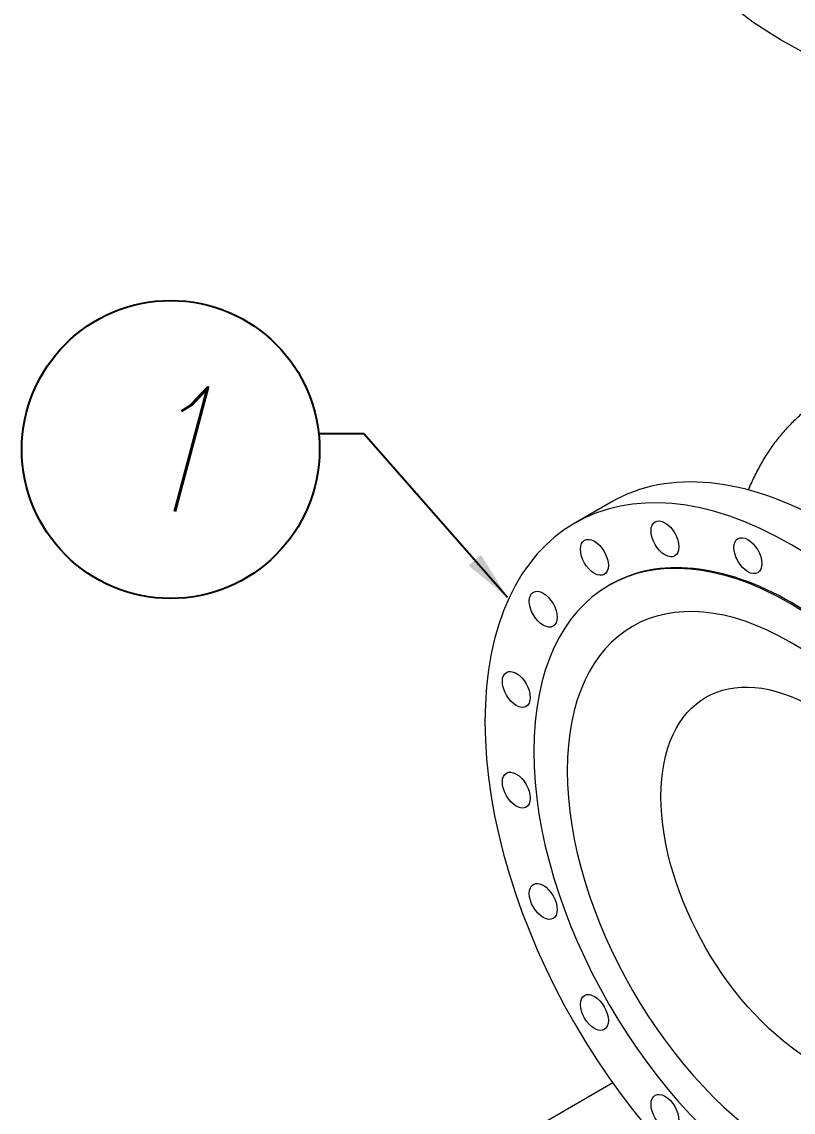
# Model space of a CAD drawing. Header units: millimetres. Extents: x -2122 to 22797, y 3569 to 89276.
# Drawn here: x 8248 to 8870, y 79415 to 80293 of the extents above; entities that cross this region are included whole.
import ezdxf
from ezdxf.enums import TextEntityAlignment as Align

# ---------------------------------------------------------------- set-up
doc = ezdxf.new("R2010")
doc.units = ezdxf.units.MM
doc.header["$LTSCALE"] = 20
doc.layers.add('IA-TEXT', color=2, linetype='Continuous')
doc.layers.add('IA-TRAZ', color=8, linetype='Continuous', lineweight=5)
doc.styles.add('ING-AMB', font='romans.shx', dxfattribs={"width": 0.75, "oblique": 15})
doc.styles.add('SALVADOR', font='romans.shx', dxfattribs={"width": 0.75, "oblique": 15})
doc.dimstyles.new('ING-AMB 16', dxfattribs={"dimscale": 16, "dimtxt": 3, "dimasz": 2.5, "dimexe": 1, "dimexo": 1, "dimgap": 1, "dimtad": 1, "dimdec": 0, "dimzin": 0, "dimdsep": 46, "dimtxsty": 'ING-AMB', "dimcen": 0.1, "dimclrd": 7, "dimclre": 7, "dimclrt": 2, "dimadec": 0, "dimazin": 0, "dimtfac": 1, "dimtdec": 0, "dimtmove": 0, "dimatfit": 0, "dimfxl": 1.25, "dimtfill": 1, "dimtolj": 1, "dimtzin": 0, "dimarcsym": 1})

# ---------------------------------------------------------------- blocks, each defined once
blk = doc.blocks.new('EJE')
blk.add_circle((0, 6), 6)
at = {"style": 'SALVADOR', "oblique": 15, "width": 0.75}
blk.add_attdef('N', text='', height=5, dxfattribs=at).set_placement((0, 6), align=Align.MIDDLE)
blk = doc.blocks.new('A$C6cb7b9ed')
at = {"color": 0, "linetype": 'Continuous', "lineweight": 0, "extrusion": (2.77556e-16, 0.816497, 0.57735)}
for p, q in [((252.98, 3939.83), (223.7, 3922.92)), ((300.15, 3886.4), (300.13, 3886.39)), ((322.16, 3885.37), (322.17, 3885.37)), ((252.28, 3873.43), (251.2, 3872.81)), ((251.74, 3873.12), (251.24, 3872.83)), ((254.29, 3471.99), (93.2, 3378.98))]:
    blk.add_line(p, q, dxfattribs=at)
at = {"color": 0, "linetype": 'Continuous', "lineweight": 0, "extrusion": (-1.15373e-16, -5.55112e-17, -1)}
blk.add_ellipse((637.67, 4488.17), major_axis=(349.25, 0), ratio=0.57735, start_param=-0.785398, end_param=5.497787, dxfattribs=at)
at = {"color": 0, "linetype": 'Continuous', "lineweight": 0, "extrusion": (-3.00858e-17, 1.11022e-16, -1)}
blk.add_ellipse((637.67, 4489.41), major_axis=(292.1, 0), ratio=0.57735, start_param=-0.785398, end_param=5.497787, dxfattribs=at)
at = {"color": 0, "linetype": 'Continuous', "lineweight": 0, "extrusion": (1.69696e-17, 5.55112e-17, -1)}
blk.add_ellipse((637.67, 4488.17), major_axis=(292.1, 0), ratio=0.57735, start_param=0, end_param=3.141593, dxfattribs=at)
at = {"color": 0, "linetype": 'Continuous', "lineweight": 0, "extrusion": (1.06323e-16, 1.11022e-16, -1)}
blk.add_ellipse((637.67, 4454.36), major_axis=(349.25, 0), ratio=0.57735, start_param=0, end_param=3.141593, dxfattribs=at)
at = {"color": 0, "linetype": 'Continuous', "lineweight": 0}
for centre, major_axis, start_param, end_param in [((398.33, 3620.46), (-174.62, 302.46), -0.785398, 5.497787), ((427.6, 3637.37), (-174.62, 302.46), -0.785398, 0), ((296.41, 3910.29), (7.94, -13.75), -3.926991, 2.356194), ((397.25, 3619.84), (-146.05, 252.97), -0.785398, 5.497787), ((239.58, 3895.43), (-7.94, 13.75), -3.926991, 2.356194), ((363.21, 3896.79), (7.94, -13.75), -3.926991, 2.356194), ((398.33, 3620.46), (-146.05, 252.97), -0.785398, 0), ((397.25, 3619.84), (-127, 219.97), -0.785398, 5.497787), ((427.62, 3637.33), (-139.72, 242), -0.105516, -0.105387), ((198.29, 3853.65), (-7.94, 13.75), -3.926991, 2.356194), ((416.93, 3631.2), (-133.75, 231.66), -0.619122, -0.618974), ((398.33, 3620.46), (146.05, -252.97), 0, 2.356194), ((176.59, 3789.04), (-7.94, 13.75), -3.926991, 2.356194), ((176.59, 3707.93), (7.94, -13.75), -3.926991, 2.356194), ((198.29, 3618.26), (-7.94, 13.75), -3.926991, 2.356194), ((239.58, 3528.81), (-7.94, 13.75), -3.926991, 2.356194), ((296.41, 3448.33), (7.94, -13.75), -5.497787, 0.785398)]:
    blk.add_ellipse(centre, major_axis=major_axis, ratio=0.57735, start_param=start_param, end_param=end_param, dxfattribs=at)
at = {"color": 0, "linetype": 'Continuous', "lineweight": 0, "extrusion": (2.36652e-16, 2.0073e-16, -1)}
blk.add_ellipse((416.93, 3631.2), major_axis=(87.5, -151.55), ratio=0.57735, start_param=-5.497787, end_param=0.785398, dxfattribs=at)
at = {"color": 0, "linetype": 'Continuous', "lineweight": 0}
blk.add_open_spline([(363.76, 3949.7), (365.25, 3953.31), (366.84, 3956.87), (370.29, 3964), (372.17, 3967.57), (376.12, 3974.49), (378.19, 3977.84), (382.5, 3984.29), (384.74, 3987.4), (389.38, 3993.37), (391.77, 3996.23), (396.71, 4001.7), (399.26, 4004.32), (404.43, 4009.26), (407.02, 4011.57), (410.14, 4014.14), (410.4, 4014.36), (410.68, 4014.58), (410.68, 4014.59), (410.69, 4014.6), (410.7, 4014.6), (410.8, 4014.68), (410.95, 4014.81), (411.46, 4015.22), (411.85, 4015.54), (413.19, 4016.61), (414.14, 4017.37), (416.57, 4019.27), (418.05, 4020.41), (423.39, 4024.45), (427.31, 4027.28), (431.28, 4030.02)], degree=3, knots=[425.831837, 425.831837, 425.831837, 425.831837, 441.396031, 441.396031, 457.75684, 457.75684, 473.865542, 473.865542, 489.709853, 489.709853, 505.270406, 505.270406, 520.659634, 520.659634, 535.705965, 535.705965, 537.09564, 537.09564, 537.12821, 537.12821, 537.143835, 537.143835, 537.643944, 537.643944, 539.145786, 539.145786, 542.795685, 542.795685, 548.410004, 548.410004, 562.906824, 562.906824, 562.906824, 562.906824], dxfattribs=at)

msp = doc.modelspace()

# ---------------------------------------------------------------- block references
at = {"layer": 'IA-TEXT', "xscale": 20, "yscale": 20, "zscale": 20}
msp.add_blockref('EJE', (8367.86, 79828.78), dxfattribs=at).add_auto_attribs({'N': '1'})
at = {"layer": 'IA-TRAZ'}
msp.add_blockref('A$C6cb7b9ed', (8469.77, 75966.46, 10192.11), dxfattribs=at)

# ---------------------------------------------------------------- leaders
at = {"layer": 'IA-TEXT'}
msp.add_leader([(8639.35, 79829.53), (8523.38, 79961.38), (8487.2, 79961.38)], dimstyle='ING-AMB 16', override={"dimgap": 1, "dimtad": 0}, dxfattribs=at)

doc.saveas('drawing.dxf')
